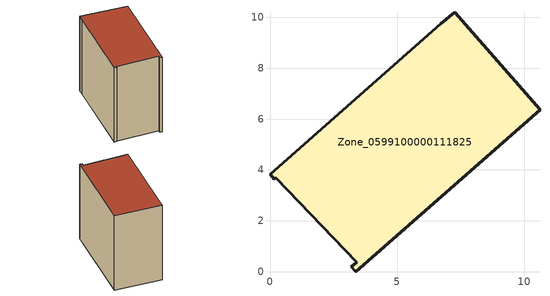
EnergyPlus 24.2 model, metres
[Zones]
Zone_0599100000111825
 floor ground (C_G): 3.41,0.38 0.22,3.69 0.17,3.64 0,3.84 6.72,9.75 7.26,10.2 10.62,6.37 3.36,0 3.2,0.19 z0
 wall outside (C_F): 3.36,0 10.62,6.37 7.26,10.2 6.72,9.75 0,3.84 0.17,3.64 0.22,3.69 3.41,0.38 3.2,0.19 3.36,0 z0:8.91
 roof outside (C_R): 0.22,3.69 3.41,0.38 3.2,0.19 3.36,0 10.62,6.37 7.26,10.2 6.72,9.75 0,3.84 0.17,3.64 z8.91
[BUILDING]
Pand.0599100000111825: North Axis=0; Terrain=City; Loads Convergence Tolerance Value=0.04; Temperature Convergence Tolerance Value=0.4; Solar Distribution=FullExterior; Maximum Number of Warmup Days=25; Minimum Number of Warmup Days=1
[Site:Location]
Rotterdam.The.Hague.AP_ZH_NLD Design_Conditions: Latitude=51.96; Longitude=4.45; Time Zone=1; Elevation=-4.5
[SITE:GROUNDTEMPERATURE:BUILDINGSURFACE]
18, 18, 18, 18, 18, 18, 18, 18, 18, 18, 18, 18
[MATERIAL] Thermal Absorptance=0.9; Solar Absorptance=0.7; Visible Absorptance=0.7
Name | Roughness | Thickness | Conductivity | Density | Specific Heat
G.TI.1975-1991 | MediumSmooth | 0.15 | 0.288461 | 540 | 1210
F.TI.1975-1991 | Rough | 0.3 | 0.230769 | 1920 | 840
R.TI.1975-1991 | MediumRough | 0.2 | 0.153846 | 1500 | 1000
[CONSTRUCTION]
C_G: G.TI.1975-1991
C_F: F.TI.1975-1991
C_R: R.TI.1975-1991
[ZONE]
Zone_0599100000111825: Type=1; Multiplier=1; Ceiling Height=Autocalculate; Volume=Autocalculate; Floor Area=autocalculate; Part of Total Floor Area=Yes
[ZONEINFILTRATION:DESIGNFLOWRATE]
Infil_Zone_0599100000111825: Zone or ZoneList or Space or SpaceList=Zone_0599100000111825; Schedule=AlwaysOn; Design Flow Rate Calculation Method=Flow/Area; Flow Rate per Floor Area=0.003; Constant Term Coefficient=1; Temperature Term Coefficient=0; Velocity Term Coefficient=0; Velocity Squared Term Coefficient=0
[HVACTEMPLATE:ZONE:IDEALLOADSAIRSYSTEM]
Zone_0599100000111825: Maximum Heating Supply Air Temperature=50; Minimum Cooling Supply Air Temperature=13; Maximum Heating Supply Air Humidity Ratio=0.0156; Minimum Cooling Supply Air Humidity Ratio=0.0077; Heating Limit=NoLimit; Cooling Limit=NoLimit; Dehumidification Control Type=ConstantSensibleHeatRatio; Cooling Sensible Heat Ratio=0.7; Dehumidification Setpoint=60; Humidification Control Type=None; Humidification Setpoint=30; Outdoor Air Method=None; Outdoor Air Flow Rate per Person=0.00944; Outdoor Air Flow Rate per Zone Floor Area=0; Outdoor Air Flow Rate per Zone=0; Demand Controlled Ventilation Type=None; Outdoor Air Economizer Type=NoEconomizer; Heat Recovery Type=None; Sensible Heat Recovery Effectiveness=0.7; Latent Heat Recovery Effectiveness=0.65
[ZONECONTROL:THERMOSTAT]
ThermostatControl_Zone_0599100000111825: Zone or ZoneList=Zone_0599100000111825; Control Type Schedule=DualSetpointControlType; Control 1=Thermostat_Zone_0599100000111825; Temperature Difference Between Cutout And Setpoint=0
[THERMOSTATSETPOINT:DUALSETPOINT]
Thermostat_Zone_0599100000111825: Heating Setpoint Temperature Schedule=HeatingSetpoint_Zone_0599100000111825; Cooling Setpoint Temperature Schedule=CoolingSetpoint_Zone_0599100000111825
[SCHEDULE:COMPACT]
HeatingSetpoint_Zone_0599100000111825: Through: 12/31, For: AllDays, Until: 24:00, 21
CoolingSetpoint_Zone_0599100000111825: Through: 12/31, For: AllDays, Until: 24:00, 24
DualSetpointControlType: Through: 12/31, For: AllDays, Until: 24:00, 4
AlwaysOn: Through: 12/31, For: AllDays, Until: 24:00, 1
